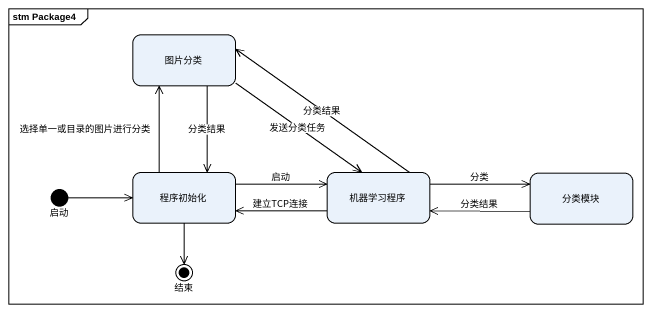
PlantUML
@startuml
mainframe stm Package4
hide empty description
state 图片分类
state 启动 <<start>>
state 程序初始化
state 机器学习程序
state 分类模块
state 结束 <<end>>
图片分类 --> 程序初始化 : 分类结果
图片分类 --> 机器学习程序 : 发送分类任务
启动 -right-> 程序初始化
程序初始化 -up-> 图片分类 : 选择单一或目录的图片进行分类
程序初始化 -right-> 机器学习程序 : 启动
程序初始化 --> 结束
机器学习程序 -up-> 图片分类 : 分类结果
机器学习程序 -left-> 程序初始化 : 建立TCP连接
机器学习程序 -right-> 分类模块 : 分类
分类模块 -left-> 机器学习程序 : 分类结果
@enduml
